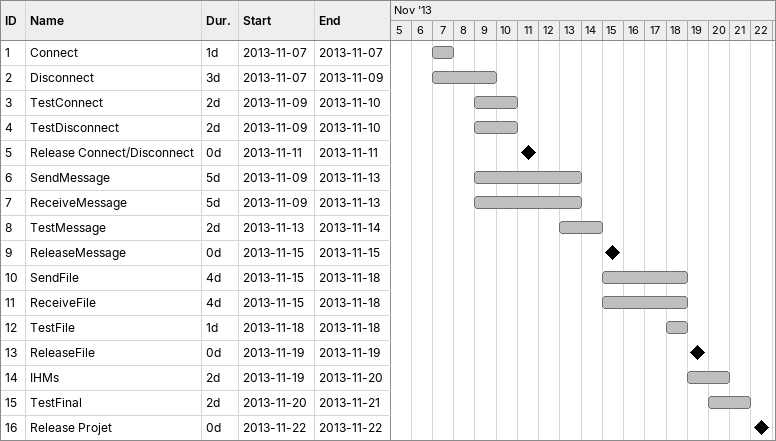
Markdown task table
| ID | Task | Duration | Start | Finish |
|---|---|---|---|---|
| 1 | Connect | 1d | 2013-11-07 | 2013-11-07 |
| 2 | Disconnect | 3d | 2013-11-07 | 2013-11-09 |
| 3 | TestConnect | 2d | 2013-11-09 | 2013-11-10 |
| 4 | TestDisconnect | 2d | 2013-11-09 | 2013-11-10 |
| 5 | Release Connect/Disconnect | 0d | 2013-11-11 | 2013-11-11 |
| 6 | SendMessage | 5d | 2013-11-09 | 2013-11-13 |
| 7 | ReceiveMessage | 5d | 2013-11-09 | 2013-11-13 |
| 8 | TestMessage | 2d | 2013-11-13 | 2013-11-14 |
| 9 | ReleaseMessage | 0d | 2013-11-15 | 2013-11-15 |
| 10 | SendFile | 4d | 2013-11-15 | 2013-11-18 |
| 11 | ReceiveFile | 4d | 2013-11-15 | 2013-11-18 |
| 12 | TestFile | 1d | 2013-11-18 | 2013-11-18 |
| 13 | ReleaseFile | 0d | 2013-11-19 | 2013-11-19 |
| 14 | IHMs | 2d | 2013-11-19 | 2013-11-20 |
| 15 | TestFinal | 2d | 2013-11-20 | 2013-11-21 |
| 16 | Release Projet | 0d | 2013-11-22 | 2013-11-22 |
